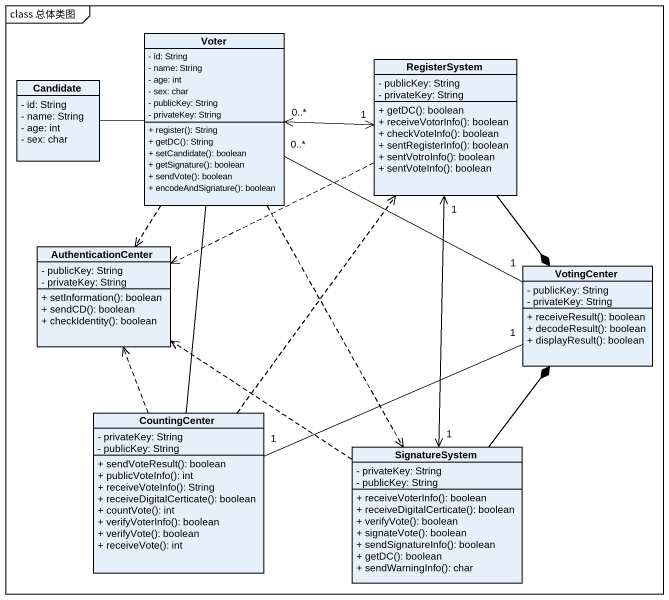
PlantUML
@startuml
mainframe class 总体类图
hide circle
hide empty members
skinparam classAttributeIconSize 0
class Voter {
  - id: String
  - name: String
  - age: int
  - sex: char
  - publicKey: String
  - privateKey: String
  + register(): String
  + getDC(): String
  + setCandidate(): boolean
  + getSignature(): boolean
  + sendVote(): boolean
  + encodeAndSignature(): boolean
}
class Candidate {
  - id: String
  - name: String
  - age: int
  - sex: char
}
class RegisterSystem {
  - publicKey: String
  - privateKey: String
  + getDC(): boolean
  + receiveVotorInfo(): boolean
  + checkVoteInfo(): boolean
  + sentRegisterInfo(): boolean
  + sentVotroInfo(): boolean
  + sentVoteInfo(): boolean
}
class AuthenticationCenter {
  - publicKey: String
  - privateKey: String
  + setInformation(): boolean
  + sendCD(): boolean
  + checkIdentity(): boolean
}
class VotingCenter {
  - publicKey: String
  - privateKey: String
  + receiveResult(): boolean
  + decodeResult(): boolean
  + displayResult(): boolean
}
class CountingCenter {
  - privateKey: String
  - publicKey: String
  + sendVoteResult(): boolean
  + publicVoteInfo(): int
  + receiveVoteInfo(): String
  + receiveDigitalCerticate(): boolean
  + countVote(): int
  + verifyVoterInfo(): boolean
  + verifyVote(): boolean
  + receiveVote(): int
}
class SignatureSystem {
  - privateKey: String
  - publicKey: String
  + receiveVoterInfo(): boolean
  + receiveDigitalCerticate(): boolean
  + verifyVote(): boolean
  + signateVote(): boolean
  + sendSignatureInfo(): boolean
  + getDC(): boolean
  + sendWarningInfo(): char
}
Voter -left- Candidate
Voter "0..*" <-right-> "1" RegisterSystem
Voter ..> AuthenticationCenter
Voter "0..*" -right- "1" VotingCenter
Voter ..> SignatureSystem
RegisterSystem .left.> AuthenticationCenter
RegisterSystem .left.> AuthenticationCenter
RegisterSystem --* VotingCenter
CountingCenter -up- Voter
CountingCenter .up.> RegisterSystem
CountingCenter .up.> RegisterSystem
CountingCenter .up.> AuthenticationCenter
CountingCenter .up.> AuthenticationCenter
CountingCenter "1" -right- "1" VotingCenter
SignatureSystem "1" <-up-> "1" RegisterSystem
SignatureSystem .up.> AuthenticationCenter
SignatureSystem -up-* VotingCenter
@enduml
